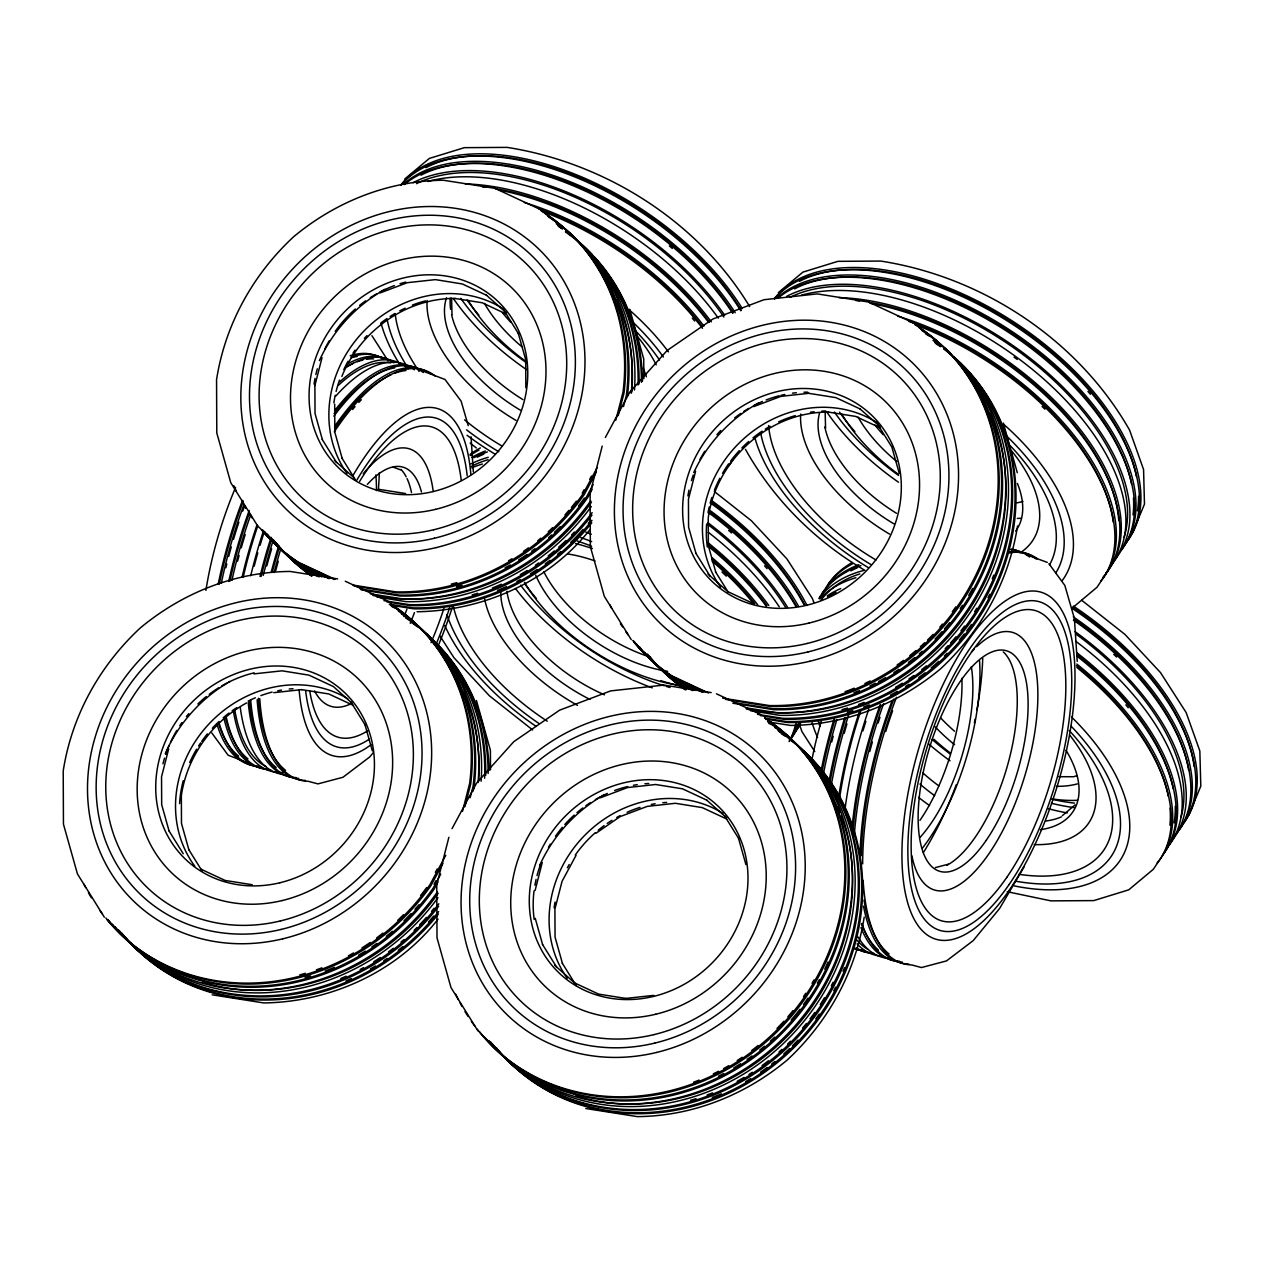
<?xml version="1.0" encoding="UTF-8"?>
<svg xmlns="http://www.w3.org/2000/svg" width="1264" height="1264" viewBox="0 0 1264 1264"><rect width="100%" height="100%" fill="white"/><g stroke="black" fill="none" stroke-linecap="round" stroke-linejoin="round"><path stroke-width="1.5" d="M168.697 748.825L161.539 776.807L161.681 804.647L169.076 830.969M181.337 795.593C187.119 756.457 212.02 721.918 246.575 702.926M314.878 385.599L322.036 357.633M436.775 884.595L448.878 837.305M462.482 811.393L469.687 783.269A214.169 192.95 -46.5 0 0 391.003 604.034M464.915 806.701L470.666 784.201A214.169 192.95 -46.5 0 0 391.998 604.982M470.176 797.71L473.052 786.461A214.169 192.95 -46.5 0 0 394.368 607.226L390.876 605.598M473.084 791.153L474.047 787.393A214.169 192.95 -46.5 0 0 396.959 609.232M590.114 493.402L602.217 446.097M615.821 420.185L623.026 392.061A214.169 192.95 -46.5 0 0 541.087 210.756M618.254 415.508L624.005 393.009A214.169 192.95 -46.5 0 0 545.337 213.774M623.515 406.518L626.391 395.269A214.169 192.95 -46.5 0 0 547.707 216.033M535.099 890.472L542.256 862.506M695.595 471.314L688.438 499.28L688.58 527.135L695.974 553.442M864.197 917.143C855.633 972.237 827.904 1022.213 787.172 1060.069C744.97 1095.177 692.451 1116.159 637.325 1116.618L585.753 1108.512M1017.536 525.95C1008.972 581.045 981.243 631.02 940.511 668.877C898.309 703.985 845.79 724.967 790.664 725.425L767.69 721.855M1132.37 533.171L1144.473 504.146L1143.572 469.544L1129.605 430.155C1078.303 339.937 982.871 276.927 880.708 261.063L837.874 261.348L802.924 272.108L778.34 292.648M1188.713 815.169L1200.8 786.145L1199.836 750.974L1186.153 712.564L1160.478 672.574L1124.944 634.417L1081.747 600.305M341.833 376.435C360.272 331.089 405.791 298.178 455.214 298.415M605.361 437.455L629.851 392.014L667.139 350.476L712.896 318.986L764.009 299.71L817.255 293.896L868.558 302.033L914.63 323.521M582.198 493.26L584.047 489.816M589.624 479.483L591.473 476.038M597.24 467.585L583.21 493.624A214.169 192.95 -46.5 0 1 395.774 591.884L352.988 585.09M596.371 471.993L584.205 494.572A214.169 192.95 -46.5 0 1 396.754 592.816L353.983 586.038M593.132 484.665L586.575 496.831A214.169 192.95 -46.5 0 1 399.14 595.075L360.24 588.913M592.247 489.089L587.57 497.763A214.169 192.95 -46.5 0 1 400.119 596.008L361.235 589.846M452.022 828.647L476.512 783.206L513.8 741.668L559.557 710.194L610.67 690.902L663.647 685.12M435.353 872.397L437.202 868.968M445.781 855.317L429.871 884.832A214.169 192.95 -46.5 0 1 107.314 920.018M443.032 863.201L430.866 885.764A214.169 192.95 -46.5 0 1 105.86 917.98M434.073 884.2L435.938 880.771M440.725 874.135L433.236 888.023A214.169 192.95 -46.5 0 1 108.23 920.239M437.976 882.019L434.231 888.971A214.169 192.95 -46.5 0 1 108.025 919.671M576.021 855.412L562.053 881.308L554.912 909.053L555.054 937.13L562.448 963.437M1024.33 866.425L999.587 908.516L973.201 940.621L946.467 960.924L921.472 967.545L911.707 964.938A214.169 84.735 -73.1 0 1 863.122 880.329M373.307 752.586L369.704 756.962L342.971 777.265L317.975 783.885L308.211 781.294A214.169 84.735 -73.1 0 1 259.752 698.66M590.083 529.411C548.955 581.677 483.069 610.781 417.104 611.744M438.039 919.181C396.754 972.158 330.441 1002.052 263.765 1002.937L212.194 994.831M404.78 178.967L429.365 158.427L464.315 147.667L507.148 147.382C605.187 162.787 698.012 221.263 749.678 306.583M1072.931 607.478L1096.978 587.286L1101.766 580.144A214.169 116.715 33.2 0 0 915.863 325.022M1062.36 815.612L1075.079 804.931M595.834 833.339L620.134 816.607L647.294 806.369L675.45 803.288L702.326 807.633L726.721 819.009M380.116 292.932L407.261 282.694L435.416 279.613L462.308 283.958L486.687 295.334M753.676 406.613L780.836 396.375L808.976 393.294M600.337 797.821L627.497 787.567L655.637 784.502L682.528 788.831L706.908 800.207M1077.133 775.622L1073.484 776.744L1058.9 776.696M935.328 867.61L948.269 864.213M828.789 412.096C769.397 411.511 716.088 459.622 708.235 518.082L708.393 545.922L715.787 572.244M253.922 673.886L282.077 670.821L308.969 675.15L333.348 686.526L351.55 702.768M273.735 692.688L301.875 689.607M625.538 998.449L653.678 995.384M454.945 298.446L482.105 302.744L506.501 314.136M808.707 393.325L835.867 397.623L860.247 409.015M828.505 412.127L855.665 416.425L880.06 427.801M378.41 489.247L405.57 493.545M337.646 578.912L290.088 571.439C234.946 571.897 182.443 592.879 140.241 627.987C99.508 665.844 71.779 715.819 63.216 770.914L63.453 824.16L77.42 873.882L104.343 917.206M370.241 593.78L403.295 599.025A214.169 192.95 -46.5 0 0 590.73 500.781M376.893 597.019L406.06 601.648A214.169 192.95 -46.5 0 0 591.283 506.516M383.956 600.653L409.236 604.65A214.169 192.95 -46.5 0 0 592.168 512.599M386.895 601.901L410.231 605.598A214.169 192.95 -46.5 0 0 591.994 515.08M389.265 604.16L412.601 607.858A214.169 192.95 -46.5 0 0 591.994 520.373M390.26 605.093L413.597 608.79A214.169 192.95 -46.5 0 0 591.773 522.838M663.916 685.104L711.205 692.593M722.66 698.155L769.334 705.549A214.169 192.95 -46.5 0 0 983.85 556.523A214.169 192.95 -46.5 0 0 914.646 324.437M725.599 699.403L770.329 706.497A214.169 192.95 -46.5 0 0 984.087 559.415A214.169 192.95 -46.5 0 0 918.896 327.455M733.799 702.594L772.699 708.756A214.169 192.95 -46.5 0 0 980.121 576.321A214.169 192.95 -46.5 0 0 944.24 347.679M732.851 703.211L773.694 709.689A214.169 192.95 -46.5 0 0 987.453 562.622A214.169 192.95 -46.5 0 0 922.262 330.647M745.744 707.761L776.854 712.706A214.169 192.95 -46.5 0 0 982.397 584.126A214.169 192.95 -46.5 0 0 954.004 357.064M750.453 710.7L779.635 715.329A214.169 192.95 -46.5 0 0 985.651 585.801A214.169 192.95 -46.5 0 0 955.394 358.312M757.515 714.334L782.795 718.331A214.169 192.95 -46.5 0 0 990.218 585.911A214.169 192.95 -46.5 0 0 954.336 357.27M760.454 715.582L783.791 719.279A214.169 192.95 -46.5 0 0 990.739 587.823A214.169 192.95 -46.5 0 0 956.753 359.545M764.767 718.142L786.161 721.539A214.169 192.95 -46.5 0 0 992.651 591.046A214.169 192.95 -46.5 0 0 960.545 363.147M765.763 719.09L787.156 722.471A214.169 192.95 -46.5 0 0 995.937 587.128A214.169 192.95 -46.5 0 0 954.336 357.491M301.606 689.638L328.766 693.952L353.162 705.328M252.231 884.737L225.071 880.439L200.692 869.063M625.806 998.418L598.646 994.12L574.251 982.744M1007.282 891.72L1050.937 900.869L1093.771 900.6L1128.736 889.84L1153.305 869.3L1158.093 862.143A214.169 116.715 33.2 0 0 1076.896 667.487M1026.463 554.738L1047.24 562.385M422.95 371.095L445.007 379.484L461.123 401.162L468.233 425.652M393.246 467.159L400.577 469.86M250.161 763.63L228.12 755.224L211.799 732.962M541.071 209.84L494.998 188.352L443.427 180.246C388.285 180.705 335.782 201.687 293.58 236.795C252.847 274.651 225.118 324.627 216.555 379.721L216.792 432.967L230.759 482.674L257.682 525.998L260.653 528.826A214.169 192.95 -46.5 0 0 298.367 562.227L335.023 579.339M727.59 591.536L751.985 602.912M716.419 693.794L761.291 714.729M708.598 693.02L671.927 675.908A214.169 192.95 -46.5 0 1 634.228 642.507M706.086 692.34L672.906 676.856A214.169 192.95 -46.5 0 1 632.758 640.469M703.226 692.151L675.292 679.116A214.169 192.95 -46.5 0 1 633.928 641.211M702.468 692.277L676.287 680.048A214.169 192.95 -46.5 0 1 636.124 643.66M768.591 723.229L772.099 724.857A214.169 192.95 -46.5 0 1 793.523 1027.553A214.169 192.95 -46.5 0 1 488.41 1040.841M695.168 690.397L679.447 683.05A214.169 192.95 -46.5 0 1 639.3 646.662M692.704 690.571L682.228 685.688A214.169 192.95 -46.5 0 1 644.514 652.271M345.262 581.235L387.732 601.048M334.265 579.465L299.347 563.175A214.169 192.95 -46.5 0 1 261.648 529.758M391.872 606.546L395.363 608.174M329.667 578.47L301.733 565.435A214.169 192.95 -46.5 0 1 264.018 532.018M328.909 578.596L302.712 566.367A214.169 192.95 -46.5 0 1 262.564 529.979M321.593 576.716L305.888 569.369A214.169 192.95 -46.5 0 1 264.524 531.48M319.128 576.89L308.653 572.007A214.169 192.95 -46.5 0 1 267.304 534.103M864.766 570.269C815.628 541.276 773.631 499.691 745.713 449.779L745.491 449.384M714.365 491.491L751.385 520.736L786.919 558.893L812.373 598.488L813.874 602.47M470.161 443.095L476.338 447.962M532.665 729.96L489.468 695.848L453.934 657.691L440.141 636.25M859.947 408.841L879.886 426.505M486.387 295.16L506.311 312.824M707.966 574.046L727.906 591.71L715.598 571.96M334.407 460.365L354.347 478.029M706.608 800.033L726.547 817.713M554.627 965.238L574.567 982.902M1048.93 563.712L1064.825 585.406L1074.4 618.491L1077.228 661.341M814.774 751.574L802.04 731.777L799.275 724.193M388.064 360.84L371.932 335.703M877.706 424.325L891.863 447.108L899.273 473.415M695.8 553.158L710.131 576.226M504.146 310.644L518.477 333.712M631.257 639.679L604.318 596.355L590.351 546.648L590.098 493.624M724.556 815.833L738.713 838.585M342.038 458.279L355.358 479.72M322.241 439.477L336.572 462.545M562.259 963.152L576.416 985.92M542.461 944.366L556.792 967.418M350.807 701.852L365.138 724.904M477.918 1030.887L450.979 987.547L437.012 937.841L436.759 884.816M188.699 849.471L202.019 870.912M168.902 830.685L183.233 853.737M1003.332 422.998L1017.299 472.704M629.772 309.317L643.739 359.023L643.834 378.663M738.524 838.301L745.934 864.623M518.303 333.427L525.698 359.734L525.84 387.811M476.433 700.509L490.4 750.231L490.495 769.855M535.241 918.328L542.635 944.65M342.212 458.563L334.818 432.241L334.691 404.18M322.415 439.761L315.02 413.454L314.894 385.378M364.964 724.62L372.359 750.942M188.873 849.756L181.479 823.449L181.352 795.372M471.03 436.791L473.336 471.851M825.139 411.811L825.582 428.354M451.58 298.13L452.006 314.673M862.664 863.912A214.169 84.735 -73.1 0 1 896.445 697.349M1009.13 553.016A214.169 84.735 -73.1 0 1 1037.412 558.704M976.645 646.694A134.584 53.246 -73.1 0 1 1037.744 688.201A134.584 53.246 -73.1 0 1 984.593 859.773A134.584 53.246 -73.1 0 1 911.865 855.791M971.542 651.876A134.584 53.246 -73.1 0 1 973.944 649.364M889.082 953.988A211.515 83.677 -73.1 0 1 864.023 900.189M861.226 855.823A211.515 83.677 -73.1 0 1 893.838 699.087M874.119 953.498A214.169 84.735 -73.1 0 1 856.455 948.079M830.985 787.014A214.169 84.735 -73.1 0 1 848.602 715.061M844.178 733.42A211.515 83.677 -73.1 0 1 846.943 723.909M885.701 731.54A211.515 83.677 -73.1 0 1 892.574 710.874M908.942 964.1A214.169 84.735 -73.1 0 1 863.517 906.162M859.994 855.238A214.169 84.735 -73.1 0 1 891.594 702.026M1010.062 551.61A214.169 84.735 -73.1 0 1 1036.196 559.02M902.306 962.078A214.169 84.735 -73.1 0 1 861.858 923.415M854.195 836.341A214.169 84.735 -73.1 0 1 883.647 703.574M1010.647 549.461A214.169 84.735 -73.1 0 1 1029.56 557.013M869.79 751.48A211.515 83.677 -73.1 0 1 872.365 742M878.101 722.992A211.515 83.677 -73.1 0 1 879.965 717.336M878.401 950.07A211.515 83.677 -73.1 0 1 861.479 923.889M852.979 830.685A211.515 83.677 -73.1 0 1 881.071 705.328M899.541 961.24A214.169 84.735 -73.1 0 1 860.974 927.665M851.889 829.705A214.169 84.735 -73.1 0 1 880.234 704.522M1011.579 549.113A214.169 84.735 -73.1 0 1 1022.039 552.953M890.709 958.554A214.169 84.735 -73.1 0 1 858.066 937.051M844.984 809.26A214.169 84.735 -73.1 0 1 868.842 709.072M862.964 730.845A211.515 83.677 -73.1 0 1 865.887 721.349M867.783 949.248A211.515 83.677 -73.1 0 1 856.913 940.1M839.549 798.469A211.515 83.677 -73.1 0 1 860.61 711.442M882.967 956.2A214.169 84.735 -73.1 0 1 857.118 943.845M838.617 797.221A214.169 84.735 -73.1 0 1 859.251 712.217M829.737 783.806A211.515 83.677 -73.1 0 1 845.932 717.367M871.354 952.661A214.169 84.735 -73.1 0 1 855.317 948.221M828.868 782.369A214.169 84.735 -73.1 0 1 844.668 717.92M864.718 950.639A214.169 84.735 -73.1 0 1 855.538 949.153M823.291 774.611A214.169 84.735 -73.1 0 1 836.879 719.627M831.712 741.921A211.515 83.677 -73.1 0 1 833.197 736.248M822.074 771.498A211.515 83.677 -73.1 0 1 834.793 720.196M861.953 949.801A214.169 84.735 -73.1 0 1 854.575 948.806M821.268 769.934A214.169 84.735 -73.1 0 1 834.114 718.774M979.521 660.472A140.715 55.663 -73.1 0 1 922.467 848.081M811.709 760.865A181.305 71.732 -73.1 0 1 821.347 720.97M961.888 678.341A115.214 45.583 -73.1 0 1 919.955 820.352M982.728 658.354A179.93 71.179 -73.1 0 1 976.993 709.72M975.16 719.137A179.93 71.179 -73.1 0 1 974.354 722.929M956.263 784.707A179.93 71.179 -73.1 0 1 923.384 852.536M1003.3 651.892A115.214 45.583 -73.1 0 1 1008.767 760.849A115.214 45.583 -73.1 0 1 946.768 865.334M971.321 666.665A115.214 45.583 -73.1 0 1 920.129 837.289M413.075 182.695A214.169 116.715 33.2 0 1 724.699 315.289M404.243 184.607A214.169 116.715 33.2 0 1 732.693 313.251M669.367 245.927A211.515 115.277 33.2 0 1 672.337 248.439M421.038 175.175A211.515 115.277 33.2 0 1 733.199 312.729M404.196 183.691A214.169 116.715 33.2 0 1 567.173 180.562A214.169 116.715 33.2 0 1 735.221 312.714M400.909 185.334A214.169 116.715 33.2 0 1 564.929 173.105A214.169 116.715 33.2 0 1 740.799 310.754M401.146 184.607A214.169 116.715 33.2 0 1 564.834 170.324A214.169 116.715 33.2 0 1 742.252 308.558M542.288 211.341A214.169 116.715 33.2 0 1 702.468 328.308M731.382 461.755A214.169 116.715 33.2 0 1 728.19 466.463M524.291 202.509A214.169 116.715 33.2 0 1 703.922 326.096M732.82 459.543A214.169 116.715 33.2 0 1 729.644 464.267M526.298 361.741A140.715 76.677 33.2 0 1 468.186 300.358M526.614 362.894A171.683 93.552 33.2 0 1 460.823 298.383M526.519 369.625A179.93 98.055 33.2 0 1 453.381 298.525M478.866 315.115A163.435 89.065 33.2 0 1 467.095 300.058M521.779 346.62A115.214 62.789 33.2 0 1 484.475 303.407M465.263 183.912A214.169 116.715 33.2 0 1 711.3 321.893M427.88 181.495A214.169 116.715 33.2 0 1 718.315 318.149M502.393 446.287A162.061 88.306 33.2 0 1 464.599 419.885M419.174 371.49A162.061 88.306 33.2 0 1 395.221 313.788M635.444 330.726A162.061 88.306 33.2 0 1 659.524 360.05M498.774 451.722A171.683 93.552 33.2 0 1 466.558 429.823M408.462 368.614A171.683 93.552 33.2 0 1 387.274 320.124M633.043 322.336A171.683 93.552 33.2 0 1 663.363 357.017M520.499 410.247A115.214 62.789 33.2 0 1 446.492 297.751M643.139 368.045A115.214 62.789 33.2 0 1 646.346 376.783M516.028 420.438A134.584 73.344 33.2 0 1 427.137 300.421M636.598 335.466A134.584 73.344 33.2 0 1 656.206 364.838M510.956 322.446A115.214 62.789 33.2 0 1 502.424 312.65M494.809 453.997A181.305 98.797 33.2 0 1 467.048 435.274M400.261 365.201A181.305 98.797 33.2 0 1 381.159 323.505M628.824 309.475A181.305 98.797 33.2 0 1 668.435 351.85M425.952 167.67A211.515 115.277 33.2 0 1 741.21 310.17M416.52 183.643A211.515 115.277 33.2 0 1 723.861 317.043M498.648 189.995A214.169 116.715 33.2 0 1 708.63 322.446M482.406 186.882A211.515 115.277 33.2 0 1 485.992 187.293M495.172 188.636A211.515 115.277 33.2 0 1 709.388 322.067M692.293 318.133A211.515 115.277 33.2 0 1 694.663 320.993M522.933 399.614A115.214 62.789 33.2 0 1 451.627 314.878M450.616 309.301A115.214 62.789 33.2 0 1 450.316 298.051M539.08 209.05A211.515 115.277 33.2 0 1 702.041 326.317M711.822 502.503A211.515 115.277 33.2 0 1 804.884 605.282M708.188 542.888A214.169 116.715 33.2 0 1 768.844 605.551M799.18 723.672A214.169 116.715 33.2 0 1 790.885 738.761M471.314 466.448A211.515 115.277 33.2 0 1 488.078 459.685M707.208 523.975A211.515 115.277 33.2 0 1 785.56 607.305M707.856 544.515A211.515 115.277 33.2 0 1 766.916 605.709M728.664 530.438A211.515 115.277 33.2 0 1 731.603 532.981M764.578 565.814A211.515 115.277 33.2 0 1 767.043 568.674M477.365 457.173A211.515 115.277 33.2 0 1 483.717 454.155M708.519 511.177A211.515 115.277 33.2 0 1 796.478 606.262M471.883 457.442A214.169 116.715 33.2 0 1 485.297 451.011M710.684 510.972A214.169 116.715 33.2 0 1 798.595 606.404M470.24 455.451A214.169 116.715 33.2 0 1 478.945 450.126M711.032 503.388A214.169 116.715 33.2 0 1 803.872 604.413M470.05 454.424A214.169 116.715 33.2 0 1 480.383 447.914M712.485 501.192A214.169 116.715 33.2 0 1 807.048 605.503M474.032 457.631A214.169 116.715 33.2 0 1 487.383 451.943M709.246 513.168A214.169 116.715 33.2 0 1 796.209 606.941M712.122 557.724A214.169 116.715 33.2 0 1 757.721 604.824M796.683 723.703A214.169 116.715 33.2 0 1 789.163 741.541M709.72 547.517A214.169 116.715 33.2 0 1 766.189 606.104M798.421 724.051A214.169 116.715 33.2 0 1 789.431 740.973M712.106 561.153A214.169 116.715 33.2 0 1 753.976 604.129M795.72 723.988A214.169 116.715 33.2 0 1 789.605 740.42M800.586 723.64A214.169 116.715 33.2 0 1 793.144 734.684M471.788 467.822A214.169 116.715 33.2 0 1 482.358 464.03M708.267 532.255A214.169 116.715 33.2 0 1 779.256 606.815M799.543 725.52A214.169 116.715 33.2 0 1 795.941 729.944M470.966 463.904A214.169 116.715 33.2 0 1 488.252 457.315M707.714 522.553A214.169 116.715 33.2 0 1 787.598 607.336M721.997 572.055A211.515 115.277 33.2 0 1 726.263 576.131M711.948 559.525A211.515 115.277 33.2 0 1 754.75 603.655M536.189 726.421A181.305 98.797 33.2 0 1 444.802 625.601M585.769 532.128A181.305 98.797 33.2 0 1 591.283 534.23M538.638 723.261A171.683 93.552 33.2 0 1 446.903 614.573M580.761 537.563A171.683 93.552 33.2 0 1 591.678 541.608M547.233 721.175A162.061 88.306 33.2 0 1 453.507 607.147M577.285 541.055A162.061 88.306 33.2 0 1 591.615 546.174M670.078 687.505A171.683 93.552 33.2 0 1 666.175 686.352M664.39 685.799A171.683 93.552 33.2 0 1 520.61 585.169M682.086 686.384A163.435 89.065 33.2 0 1 660.93 680.696M536.41 598.536A163.435 89.065 33.2 0 1 524.576 583.652M589.988 699.419A115.214 62.789 33.2 0 1 500.797 592.374M567.568 553.932A115.214 62.789 33.2 0 1 595.028 560.947M577.458 705.359A134.584 73.344 33.2 0 1 484.649 599.089M575.578 543.567A134.584 73.344 33.2 0 1 592.437 548.576M649.38 656.853A115.214 62.789 33.2 0 1 543.852 571.818M682.844 685.799A140.715 76.677 33.2 0 1 524.513 582.356M652.224 687.837A179.93 98.055 33.2 0 1 515.475 588.487M667.613 671.342A115.214 62.789 33.2 0 1 535.715 575.215M604.397 694.821A115.214 62.789 33.2 0 1 506.943 591.299M786.65 296.376A214.169 116.715 33.2 0 1 1035.864 362.768A214.169 116.715 33.2 0 1 1113.173 561.627M790.079 297.324A211.515 115.277 33.2 0 1 1016.683 349.954A211.515 115.277 33.2 0 1 1124.075 537.153M1021.012 518.287A140.715 76.677 33.2 0 1 1017.315 518.414M898.309 474.284A140.715 76.677 33.2 0 1 841.745 414.039M1022.939 501.35A115.214 62.789 33.2 0 1 1017.125 502.835M896.776 461.502A115.214 62.789 33.2 0 1 858.035 417.088M898.593 475.454A171.683 93.552 33.2 0 1 834.382 412.064M898.483 482.2A179.93 98.055 33.2 0 1 826.94 412.206M854.891 431.64A163.435 89.065 33.2 0 1 839.533 412.127M883.236 434.737A115.214 62.789 33.2 0 1 874.862 424.925M868.384 567.678A181.305 98.797 33.2 0 1 754.719 437.186M1003.837 424.435A181.305 98.797 33.2 0 1 1062.281 580.492M870.659 564.392A171.683 93.552 33.2 0 1 760.833 433.805M1006.618 436.017A171.683 93.552 33.2 0 1 1055.74 573.05M838.822 297.593A214.169 116.715 33.2 0 1 1058.774 404.875A214.169 116.715 33.2 0 1 1105.763 573.414M801.439 295.176A214.169 116.715 33.2 0 1 1042.705 378.141A214.169 116.715 33.2 0 1 1110.377 566.351M1011.358 450.584A134.584 73.344 33.2 0 1 1019.874 552.984M889.587 534.119A134.584 73.344 33.2 0 1 800.697 414.102M894.059 523.928A115.214 62.789 33.2 0 1 819.514 413.233M1017.425 483.496A115.214 62.789 33.2 0 1 1015.656 531.101M875.952 559.968A162.061 88.306 33.2 0 1 768.607 425.541M1010.347 445.797A162.061 88.306 33.2 0 1 1049.499 564.866M897.867 316.19A214.169 116.715 33.2 0 1 1076.865 438.956A214.169 116.715 33.2 0 1 1100.849 580.919M870.296 303.313A214.169 116.715 33.2 0 1 1071.114 422.255A214.169 116.715 33.2 0 1 1103.061 577.079M777.818 298.288A214.169 116.715 33.2 0 1 1025.357 344.029A214.169 116.715 33.2 0 1 1121.389 550.124M909.006 321.451A211.515 115.277 33.2 0 1 1113.252 522.174M799.512 281.351A211.515 115.277 33.2 0 1 996 312.698A211.515 115.277 33.2 0 1 1136.494 476.654M1138.58 496.31A211.515 115.277 33.2 0 1 1137.395 510.877M1014.044 357.143A211.515 115.277 33.2 0 1 1017.236 359.482M774.706 298.288A214.169 116.715 33.2 0 1 1021.707 327.234A214.169 116.715 33.2 0 1 1127.741 540.423M794.598 288.856A211.515 115.277 33.2 0 1 991.087 320.203A211.515 115.277 33.2 0 1 1131.596 484.159M1133.46 498.048A211.515 115.277 33.2 0 1 1133.018 514.875M777.755 297.372A214.169 116.715 33.2 0 1 1028.185 342.844A214.169 116.715 33.2 0 1 1120.489 550.899M774.469 299.015A214.169 116.715 33.2 0 1 1021.691 330.425A214.169 116.715 33.2 0 1 1126.303 542.619M855.965 300.563A211.515 115.277 33.2 0 1 859.567 300.974M868.747 302.317A211.515 115.277 33.2 0 1 1118.735 520.563M896.492 513.295A115.214 62.789 33.2 0 1 824.839 426.9M1042.089 406.439A211.515 115.277 33.2 0 1 1044.901 409.188M1087.956 391.413A211.515 115.277 33.2 0 1 1090.39 394.289M1077.339 800.302A140.715 76.677 33.2 0 1 1052.849 799.006M949.991 752.791A140.715 76.677 33.2 0 1 933.954 739.282M1077.37 783.901A115.214 62.789 33.2 0 1 1056.435 786.319M954.557 744.67A115.214 62.789 33.2 0 1 935.186 726.816M1074.353 807.617A171.683 93.552 33.2 0 1 1051.458 803.272M950.196 753.992A171.683 93.552 33.2 0 1 932.089 739.408M1067.353 812.926A179.93 98.055 33.2 0 1 1048.046 808.612M950.022 760.802A179.93 98.055 33.2 0 1 928.613 743.88M1074.479 803.114A163.435 89.065 33.2 0 1 1051.759 799.18M819.783 598.899A214.169 116.715 33.2 0 1 855.918 577.711M1075.696 641.243A214.169 116.715 33.2 0 1 1169.058 845.379M827.272 595.802A214.169 116.715 33.2 0 1 840.734 588.566M1077.212 652.998A214.169 116.715 33.2 0 1 1164.444 852.442M1071.983 608.316A214.169 116.715 33.2 0 1 1180.276 827.604M828.441 584A214.169 116.715 33.2 0 1 852.505 563.807M1071.224 726.294A171.683 93.552 33.2 0 1 1015.893 881.213M819.894 726.437A171.683 93.552 33.2 0 1 818.361 721.049M1065.979 750.216A115.214 62.789 33.2 0 1 1040.493 829.674M934.665 795.656A115.214 62.789 33.2 0 1 919.971 784.059M1071.603 717.083A181.305 98.797 33.2 0 1 1126.461 847.48A181.305 98.797 33.2 0 1 1014.17 885.89M817.539 737.418A181.305 98.797 33.2 0 1 812.073 722.771M1070.008 735.49A134.584 73.344 33.2 0 1 1034.236 844.605M929.53 805.531A134.584 73.344 33.2 0 1 918.565 797.363M1069.281 730.576A162.061 88.306 33.2 0 1 1018.879 874.293M850.941 570.854A211.515 115.277 33.2 0 1 857.276 567.836M1074.068 619.139A211.515 115.277 33.2 0 1 1188.65 770.171M1075.064 631.637A214.169 116.715 33.2 0 1 1170.748 842.172M818.914 598.567A214.169 116.715 33.2 0 1 863.691 570.491M1073.405 620.134A214.169 116.715 33.2 0 1 1175.362 835.109M819.388 597.872A214.169 116.715 33.2 0 1 860.942 565.624M821.11 600.068A211.515 115.277 33.2 0 1 859.836 573.919M1076.012 634.117A211.515 115.277 33.2 0 1 1180.971 817.302M821.79 594.017A214.169 116.715 33.2 0 1 858.872 564.676M1073.278 616.832A214.169 116.715 33.2 0 1 1179.17 829.927M1072.488 607.226A211.515 115.277 33.2 0 1 1194.132 766.648M825.74 588.155A214.169 116.715 33.2 0 1 852.126 562.591M1073.42 606.12A214.169 116.715 33.2 0 1 1184.084 822.422M1076.849 664.074A214.169 116.715 33.2 0 1 1157.176 862.933M827.525 596.892A214.169 116.715 33.2 0 1 836.01 592.247M1077.291 656.395A214.169 116.715 33.2 0 1 1163.006 854.638M1061.444 816.86A115.214 62.789 33.2 0 1 1046.165 821M938.82 785.876A115.214 62.789 33.2 0 1 922.894 772.952M1113.758 654.373A211.515 115.277 33.2 0 1 1116.633 657.059M1076.517 665.701A211.515 115.277 33.2 0 1 1168.284 796.194M1170.006 808.123A211.515 115.277 33.2 0 1 1169.911 825.108M1125.876 704.87A211.515 115.277 33.2 0 1 1128.278 707.745M1076.802 654.515A211.515 115.277 33.2 0 1 1173.197 788.673M1175.251 806.432A211.515 115.277 33.2 0 1 1174.082 822.911M954.525 731.224A115.214 62.789 33.2 0 1 940.858 718.126M274.114 572.545A214.169 84.735 -73.1 0 1 280.94 548.402M334.233 431.893A214.169 84.735 -73.1 0 1 435.448 376.214M287.197 774.895A214.169 84.735 -73.1 0 1 240.255 707.445M250.73 575.736A214.169 84.735 -73.1 0 1 263.481 530.912M335.592 396.264A214.169 84.735 -73.1 0 1 414.45 369.815M296.045 777.581A214.169 84.735 -73.1 0 1 248.234 702.721M260.036 576.51A214.169 84.735 -73.1 0 1 271.128 537.295M334.707 410.595A214.169 84.735 -73.1 0 1 423.298 372.517M305.446 780.441A214.169 84.735 -73.1 0 1 257.129 699.782M271.349 571.691A214.169 84.735 -73.1 0 1 278.744 545.716M334.565 426.474A214.169 84.735 -73.1 0 1 431.15 374.207M298.81 778.434A214.169 84.735 -73.1 0 1 250.651 699.719M263.26 575.42A214.169 84.735 -73.1 0 1 273.293 539.981M333.854 416.188A214.169 84.735 -73.1 0 1 422.934 371.126M276.184 767.469A211.515 83.677 -73.1 0 1 249.482 701.078M261.142 576.431A211.515 83.677 -73.1 0 1 271.839 538.496A214.169 192.95 -46.5 0 0 311.829 575.009M334.091 413.612A211.515 83.677 -73.1 0 1 394.763 367.887M275.678 570.68A211.515 83.677 -73.1 0 1 278.254 561.2M352.53 409.536A211.515 83.677 -73.1 0 1 355.058 406.597M358.834 402.41A211.515 83.677 -73.1 0 1 361.346 399.772M352.814 475.801A181.305 71.732 -73.1 0 1 470.856 474.474M452.401 606.894A181.305 71.732 -73.1 0 1 437.565 647.263M370.905 744.828A181.305 71.732 -73.1 0 1 299.126 689.717M356.748 480.273A171.683 67.924 -73.1 0 1 467.174 475.754M449.842 606.925A171.683 67.924 -73.1 0 1 436.222 643.913M369.135 739.282A171.683 67.924 -73.1 0 1 305.667 691.076M359.608 481.41A162.061 64.116 -73.1 0 1 461.17 480.004M444.075 607.952A162.061 64.116 -73.1 0 1 431.024 642.618M367.698 730.782A162.061 64.116 -73.1 0 1 309.791 691.234M363.242 473.763A134.584 53.246 -73.1 0 1 433.078 490.432M414.45 612.582A134.584 53.246 -73.1 0 1 410.247 623.294M351.992 703.211A134.584 53.246 -73.1 0 1 314.61 690.981M367.366 484.381A115.214 45.583 -73.1 0 1 421.449 491.965M406.913 609.232A115.214 45.583 -73.1 0 1 403.99 616.579M285.569 770.329A211.515 83.677 -73.1 0 1 258.393 698.234M272.424 571.723A211.515 83.677 -73.1 0 1 279.439 547.043M334.865 428.306A211.515 83.677 -73.1 0 1 390.987 374.76M394.81 373.196A211.515 83.677 -73.1 0 1 405.965 370.51M270.622 769.855A214.169 84.735 -73.1 0 1 226.461 718.031M231.944 580.334A214.169 84.735 -73.1 0 1 250.667 514.938M345.056 368.045A214.169 84.735 -73.1 0 1 394.731 362.547M237.6 561.137A211.515 83.677 -73.1 0 1 239.101 555.465M241.219 547.865A211.515 83.677 -73.1 0 1 245.2 534.546M266.783 565.94A211.515 83.677 -73.1 0 1 271.634 548.829M254.19 566.177A211.515 83.677 -73.1 0 1 257.793 552.905M260.036 545.29A211.515 83.677 -73.1 0 1 264.223 532.033M265.93 766.474A211.515 83.677 -73.1 0 1 234.899 710.7M243.209 577.095A211.515 83.677 -73.1 0 1 257.745 525.919M338.183 385.536A211.515 83.677 -73.1 0 1 390.766 362.958M282.994 772.478A214.169 84.735 -73.1 0 1 233.303 710.415M242.088 577.237A214.169 84.735 -73.1 0 1 256.987 524.892M339.811 381.823A214.169 84.735 -73.1 0 1 406.708 367.461M247.981 758.89A211.515 83.677 -73.1 0 1 225.371 717.225M229.906 581.187A211.515 83.677 -73.1 0 1 249.371 513.105M345.056 367.698A211.515 83.677 -73.1 0 1 353.399 363.321M357.222 361.773A211.515 83.677 -73.1 0 1 362.879 360.05M366.56 359.308A211.515 83.677 -73.1 0 1 373.654 358.85M267.857 769.002A214.169 84.735 -73.1 0 1 224.17 719.169M228.768 581.424A214.169 84.735 -73.1 0 1 249.198 510.498M346.889 364.348A214.169 84.735 -73.1 0 1 393.562 362.768M261.221 766.995A214.169 84.735 -73.1 0 1 219.067 722.897M221.311 583.273A214.169 84.735 -73.1 0 1 243.873 504.905M351.044 357.222A214.169 84.735 -73.1 0 1 382.06 357.823M225.861 567.741A211.515 83.677 -73.1 0 1 226.777 563.949M228.705 556.381A211.515 83.677 -73.1 0 1 231.28 546.901M233.477 539.286A211.515 83.677 -73.1 0 1 238.864 522.253M242.751 511.083A211.515 83.677 -73.1 0 1 244.758 505.6M238.596 756.03A211.515 83.677 -73.1 0 1 218.593 723.656M219.32 584.047A211.515 83.677 -73.1 0 1 243.352 501.129M351.613 357.68A211.515 83.677 -73.1 0 1 357.175 356.448M258.456 766.142A214.169 84.735 -73.1 0 1 217.424 725.71M218.166 584.363A214.169 84.735 -73.1 0 1 242.498 500.402M350.207 355.721A214.169 84.735 -73.1 0 1 382.581 358.85M205.906 590.367A181.305 71.732 -73.1 0 1 235.562 487.446M379.295 472.878A179.93 71.179 -73.1 0 1 378.363 489.753M375.866 474.932A140.715 55.663 -73.1 0 1 376.467 490.59M400.972 469.402A115.214 45.583 -73.1 0 1 406.171 476.828M407.055 478.614A115.214 45.583 -73.1 0 1 411.479 492.502M720.591 587.096A115.214 103.806 -46.5 0 1 737.007 445.228A115.214 103.806 -46.5 0 1 877.943 423.25M628.192 634.939A214.169 192.95 -46.5 0 1 625.885 631.795M622.536 626.96A214.169 192.95 -46.5 0 1 620.387 623.673M611.65 608.3A214.169 192.95 -46.5 0 1 609.912 604.792M921.266 329.714A214.169 192.95 -46.5 0 1 941.348 345.056M989.823 594.254A211.515 190.564 -46.5 0 1 988.006 597.761M971.463 624.511A211.515 190.564 -46.5 0 1 966.77 630.815M964.337 633.928A211.515 190.564 -46.5 0 1 959.297 640.042M947.178 653.204A211.515 190.564 -46.5 0 1 944.366 655.984M938.631 661.388A211.515 190.564 -46.5 0 1 931.236 667.819M925.106 672.78A211.515 190.564 -46.5 0 1 918.786 677.536M909.006 684.266A211.515 190.564 -46.5 0 1 905.688 686.384M897.266 691.408A211.515 190.564 -46.5 0 1 890.441 695.137M869.253 704.885A211.515 190.564 -46.5 0 1 863.786 706.971M852.773 710.684A211.515 190.564 -46.5 0 1 847.243 712.311M684.946 689.575A214.169 192.95 -46.5 0 1 649.585 656.443M935.723 343.429A214.169 192.95 -46.5 0 1 940.527 346.684M943.671 348.959A214.169 192.95 -46.5 0 1 951.35 354.963M685.546 689.733A214.169 192.95 -46.5 0 1 647.389 653.994M934.744 342.497A214.169 192.95 -46.5 0 1 937.935 344.645M707.319 547.012A115.214 103.806 -46.5 0 1 706.623 524.212M708.045 512.757A115.214 103.806 -46.5 0 1 709.215 507.022M710.163 503.198A115.214 103.806 -46.5 0 1 711.806 497.526M714.444 490.116A115.214 103.806 -46.5 0 1 719.832 478.266M722.55 473.321A115.214 103.806 -46.5 0 1 728.601 463.841M730.797 460.823A115.214 103.806 -46.5 0 1 739.266 450.663M741.873 447.93A115.214 103.806 -46.5 0 1 748.699 441.468M752.996 437.85A115.214 103.806 -46.5 0 1 762.113 431.166M765.273 429.128A115.214 103.806 -46.5 0 1 770.092 426.268M778.656 421.876A115.214 103.806 -46.5 0 1 795.261 415.619M810.366 412.238A115.214 103.806 -46.5 0 1 814.19 411.732M821.869 411.084A115.214 103.806 -46.5 0 1 825.676 410.974M972.664 588.439A211.515 190.564 -46.5 0 1 968.745 595.297M962.441 605.282A211.515 190.564 -46.5 0 1 960.245 608.521M949.643 622.694A211.515 190.564 -46.5 0 1 944.54 628.777M941.901 631.747A211.515 190.564 -46.5 0 1 935.107 638.999M922.246 651.213A211.515 190.564 -46.5 0 1 919.276 653.772M914.741 657.533A211.515 190.564 -46.5 0 1 908.5 662.399M898.846 669.288A211.515 190.564 -46.5 0 1 893.885 672.543M885.495 677.662A211.515 190.564 -46.5 0 1 878.685 681.454M875.257 683.255A211.515 190.564 -46.5 0 1 870.043 685.846M859.394 690.634A211.515 190.564 -46.5 0 1 853.974 692.814M955.758 606.941A211.515 190.564 -46.5 0 1 952.313 611.697M942.47 624.068A211.515 190.564 -46.5 0 1 939.863 627.07M933.132 634.386A211.515 190.564 -46.5 0 1 927.539 640.011M924.679 642.744A211.515 190.564 -46.5 0 1 920.334 646.726M915.91 650.581A211.515 190.564 -46.5 0 1 909.827 655.574M903.555 660.377A211.515 190.564 -46.5 0 1 897.108 664.99M870.169 680.933A211.515 190.564 -46.5 0 1 864.924 683.476M854.227 688.185A211.515 190.564 -46.5 0 1 845.126 691.661M990.328 413.96A211.515 190.564 -46.5 0 1 954.083 630.151A211.515 190.564 -46.5 0 1 746.345 709.072M686.384 689.638A214.169 192.95 -46.5 0 1 648.685 656.221M937.161 343.492A214.169 192.95 -46.5 0 1 940.305 345.767M946.467 350.523A214.169 192.95 -46.5 0 1 950.97 354.299M693.731 472.578A140.715 126.763 -46.5 0 1 758.558 403.011M936.15 341.817A214.169 192.95 -46.5 0 1 940.795 345.372M945.33 349.069A214.169 192.95 -46.5 0 1 951.176 354.252A214.169 192.95 -46.5 0 0 945.504 349.006M925.438 333.664A214.169 192.95 -46.5 0 1 928.629 335.813M934.933 340.348A214.169 192.95 -46.5 0 1 941.048 345.183M685.388 688.69A214.169 192.95 -46.5 0 1 647.689 655.289M932.974 340.364A214.169 192.95 -46.5 0 1 940.874 345.988M943.955 348.374A214.169 192.95 -46.5 0 1 951.444 354.647M687.916 495.883A115.214 103.806 -46.5 0 1 688.991 490.132M691.424 480.604A115.214 103.806 -46.5 0 1 693.272 474.995M700.035 459.464A115.214 103.806 -46.5 0 1 704.68 451.295M716.925 434.69A115.214 103.806 -46.5 0 1 720.749 430.487M734.668 417.894A115.214 103.806 -46.5 0 1 740.751 413.423M743.88 411.337A115.214 103.806 -46.5 0 1 748.683 408.398M753.549 405.712A115.214 103.806 -46.5 0 1 762.476 401.478M766.142 399.993A115.214 103.806 -46.5 0 1 779.209 395.774M781.089 395.316A115.214 103.806 -46.5 0 1 784.849 394.479M792.481 393.167A115.214 103.806 -46.5 0 1 796.32 392.725M803.967 392.219A115.214 103.806 -46.5 0 1 807.759 392.172M993.773 575.073A211.515 190.564 -46.5 0 1 992.272 578.643M976.788 608.253A211.515 190.564 -46.5 0 1 974.686 611.586M964.606 626.043A211.515 190.564 -46.5 0 1 960.972 630.736M955.932 636.851A211.515 190.564 -46.5 0 1 950.67 642.807M947.968 645.73A211.515 190.564 -46.5 0 1 945.203 648.59M926.37 665.875A211.515 190.564 -46.5 0 1 921.74 669.572M913.809 675.497A211.515 190.564 -46.5 0 1 908.942 678.879M902.322 683.192A211.515 190.564 -46.5 0 1 895.591 687.253M864.07 702.405A211.515 190.564 -46.5 0 1 858.604 704.443M847.575 708.045A211.515 190.564 -46.5 0 1 842.045 709.61M534.182 919.418A115.214 103.806 -46.5 0 1 534.04 890.883M534.909 885.163A115.214 103.806 -46.5 0 1 536.078 879.428M537.01 875.604A115.214 103.806 -46.5 0 1 540.597 864.339M548.465 847.354A115.214 103.806 -46.5 0 1 550.361 844.099M555.465 836.247A115.214 103.806 -46.5 0 1 562.354 827.32M564.834 824.476A115.214 103.806 -46.5 0 1 574.156 815.106M576.953 812.641A115.214 103.806 -46.5 0 1 582.815 807.933M585.864 805.705A115.214 103.806 -46.5 0 1 590.541 802.545M595.344 799.591A115.214 103.806 -46.5 0 1 600.21 796.905M601.948 796.004A115.214 103.806 -46.5 0 1 607.32 793.46M614.652 790.49A115.214 103.806 -46.5 0 1 627.75 786.508M633.406 785.292A115.214 103.806 -46.5 0 1 637.214 784.644M644.893 783.743A115.214 103.806 -46.5 0 1 648.716 783.49M803.841 751.148A214.169 192.95 -46.5 0 1 784.359 1048.551A214.169 192.95 -46.5 0 1 490.685 1041.994M778.039 730.497A214.169 192.95 -46.5 0 1 785.971 736.027M765.557 718.647A214.169 192.95 -46.5 0 1 785.56 1022.924A214.169 192.95 -46.5 0 1 479.419 1031.661M814.032 979.9A211.515 190.564 -46.5 0 1 812.041 983.297M805.737 993.299A211.515 190.564 -46.5 0 1 803.541 996.538M792.923 1010.694A211.515 190.564 -46.5 0 1 787.835 1016.777M783.87 1021.233A211.515 190.564 -46.5 0 1 777.012 1028.422M758.037 1045.549A211.515 190.564 -46.5 0 1 751.796 1050.4M742.126 1057.304A211.515 190.564 -46.5 0 1 737.181 1060.559M728.791 1065.663A211.515 190.564 -46.5 0 1 723.687 1068.538M718.552 1071.256A211.515 190.564 -46.5 0 1 713.338 1073.847M699.071 1080.104A211.515 190.564 -46.5 0 1 693.62 1082.189M774.864 727.495A214.169 192.95 -46.5 0 1 794.866 1031.756A214.169 192.95 -46.5 0 1 488.726 1040.493M764.562 717.715A214.169 192.95 -46.5 0 1 783.838 1022.781A214.169 192.95 -46.5 0 1 477.223 1029.212M474.853 1026.131A214.169 192.95 -46.5 0 1 471.409 1021.391M468.122 1016.525A214.169 192.95 -46.5 0 1 464.978 1011.532M462.008 1006.444A214.169 192.95 -46.5 0 1 460.112 1002.984M458.311 999.508A214.169 192.95 -46.5 0 1 455.735 994.215M567.252 978.304A115.214 103.806 -46.5 0 1 582.941 837.195A115.214 103.806 -46.5 0 1 722.976 813.4M767.927 720.907A214.169 192.95 -46.5 0 1 789.368 1023.603A214.169 192.95 -46.5 0 1 484.254 1036.891M828.046 962.046A211.515 190.564 -46.5 0 1 824.76 969.14M819.325 979.647A211.515 190.564 -46.5 0 1 817.397 983.092M808.012 998.118A211.515 190.564 -46.5 0 1 803.509 1004.501M799.97 1009.225A211.515 190.564 -46.5 0 1 791.201 1019.969M774.706 1037.128A211.515 190.564 -46.5 0 1 770.361 1041.109M764.436 1046.244A211.515 190.564 -46.5 0 1 759.854 1049.973M751.985 1055.946A211.515 190.564 -46.5 0 1 747.135 1059.374M740.546 1063.751A211.515 190.564 -46.5 0 1 733.847 1067.875M723.64 1073.563A211.515 190.564 -46.5 0 1 718.458 1076.185M800.001 747.751A214.169 192.95 -46.5 0 1 793.934 1045.77A214.169 192.95 -46.5 0 1 497.716 1049.673M781.405 733.689A214.169 192.95 -46.5 0 1 784.596 735.838M789.336 739.219A214.169 192.95 -46.5 0 1 795.514 743.99M539.586 865.524A140.715 126.763 -46.5 0 1 603.56 795.151M554.106 907.773A115.214 103.806 -46.5 0 1 555.07 902.054M567.378 867.799A115.214 103.806 -46.5 0 1 569.211 864.513M575.262 855.049A115.214 103.806 -46.5 0 1 595.36 832.66M598.188 830.243A115.214 103.806 -46.5 0 1 604.129 825.613M607.21 823.417A115.214 103.806 -46.5 0 1 611.934 820.32M616.753 817.46A115.214 103.806 -46.5 0 1 620.008 815.707M627.118 812.262A115.214 103.806 -46.5 0 1 640.058 807.38M651.308 804.473A115.214 103.806 -46.5 0 1 655.115 803.746M662.778 802.719A115.214 103.806 -46.5 0 1 666.618 802.403M779.019 731.429A214.169 192.95 -46.5 0 1 799.022 1035.706A214.169 192.95 -46.5 0 1 492.881 1044.443M837.763 806.922A211.515 190.564 -46.5 0 1 839.944 812.325M841.334 815.975A211.515 190.564 -46.5 0 1 790.19 1033.257A211.515 190.564 -46.5 0 1 575.926 1095.967M776.87 727.385A214.169 192.95 -46.5 0 1 786.729 1028.485A214.169 192.95 -46.5 0 1 485.234 1037.839M768.923 721.855A214.169 192.95 -46.5 0 1 773.71 725.109M803.92 751.274A214.169 192.95 -46.5 0 1 791.849 1049.72A214.169 192.95 -46.5 0 1 496.246 1047.635M844.526 967.671A211.515 190.564 -46.5 0 1 843.056 971.258M835.583 987.2A211.515 190.564 -46.5 0 1 833.734 990.692M819.246 1014.107A211.515 190.564 -46.5 0 1 815.817 1018.863M797.995 1040.114A211.515 190.564 -46.5 0 1 792.433 1045.802M789.605 1048.551A211.515 190.564 -46.5 0 1 783.838 1053.892M774.864 1061.523A211.515 190.564 -46.5 0 1 771.767 1063.972M767.043 1067.559A211.515 190.564 -46.5 0 1 760.596 1072.156M750.674 1078.619A211.515 190.564 -46.5 0 1 745.618 1081.636M721.317 1093.85A211.515 190.564 -46.5 0 1 712.28 1097.484M833.102 982.254A211.515 190.564 -46.5 0 1 831.301 985.762M824.491 997.77A211.515 190.564 -46.5 0 1 820.289 1004.438M814.759 1012.511A211.515 190.564 -46.5 0 1 810.066 1018.816M806.4 1023.477A211.515 190.564 -46.5 0 1 802.593 1028.043M790.474 1041.204A211.515 190.564 -46.5 0 1 787.662 1043.985M781.926 1049.389A211.515 190.564 -46.5 0 1 779.003 1051.996M768.401 1060.78A211.515 190.564 -46.5 0 1 762.081 1065.536M752.301 1072.267A211.515 190.564 -46.5 0 1 748.983 1074.384M743.943 1077.449A211.515 190.564 -46.5 0 1 737.149 1081.32M712.548 1092.886A211.515 190.564 -46.5 0 1 707.082 1094.972M696.069 1098.685A211.515 190.564 -46.5 0 1 690.539 1100.312M576.258 239.275A214.169 192.95 -46.5 0 1 631.194 393.309M556.666 223.238A214.169 192.95 -46.5 0 1 562.922 227.852M565.972 230.269A214.169 192.95 -46.5 0 1 573.398 236.621A214.169 192.95 -46.5 0 0 567.22 231.691M347.031 473.415A115.214 103.806 -46.5 0 1 363.447 331.547A115.214 103.806 -46.5 0 1 504.383 309.569M252.326 518.114A214.169 192.95 -46.5 0 1 248.976 513.279M245.785 508.333A214.169 192.95 -46.5 0 1 243.747 504.968M236.352 491.111A214.169 192.95 -46.5 0 1 233.903 485.787M584.426 498.048A211.515 190.564 -46.5 0 1 578.533 505.916M560.157 526.74A211.515 190.564 -46.5 0 1 554.485 532.255M551.594 534.925A211.515 190.564 -46.5 0 1 548.671 537.532M534.941 548.718A211.515 190.564 -46.5 0 1 531.765 551.072M526.914 554.501A211.515 190.564 -46.5 0 1 518.651 559.92M510.229 564.961A211.515 190.564 -46.5 0 1 505.126 567.773M462.071 585.327A211.515 190.564 -46.5 0 1 456.541 586.844M576.384 501.16A211.515 190.564 -46.5 0 1 571.454 507.354M568.895 510.387A211.515 190.564 -46.5 0 1 564.976 514.875M552.558 527.704A211.515 190.564 -46.5 0 1 548.228 531.733M540.85 538.164A211.515 190.564 -46.5 0 1 537.8 540.66M528.399 547.881A211.515 190.564 -46.5 0 1 523.549 551.309M511.936 558.783A211.515 190.564 -46.5 0 1 508.555 560.789M456.857 582.657A211.515 190.564 -46.5 0 1 451.327 584.11M577.616 240.571A214.169 192.95 -46.5 0 1 634.465 390.007M556.239 223.681A214.169 192.95 -46.5 0 1 562.591 228.136M616.769 300.279A211.515 190.564 -46.5 0 1 631.81 392.061M591.505 502.092A211.515 190.564 -46.5 0 1 372.785 595.391M582.704 245.453A214.169 192.95 -46.5 0 1 641.464 382.328M311.987 576.052A214.169 192.95 -46.5 0 1 273.83 540.313M578.88 241.898A214.169 192.95 -46.5 0 1 639.063 384.035M311.213 574.883A214.169 192.95 -46.5 0 1 272.661 539.57M558.799 226.556A214.169 192.95 -46.5 0 1 562.006 228.705M568.31 233.255A214.169 192.95 -46.5 0 1 572.908 236.858M319.365 360.635A140.715 126.763 -46.5 0 1 384.999 289.33M333.87 402.9A115.214 103.806 -46.5 0 1 335.229 395.253M336.113 391.429A115.214 103.806 -46.5 0 1 339.51 380.116M343.792 369.625A115.214 103.806 -46.5 0 1 348.058 361.267M352.94 353.241A115.214 103.806 -46.5 0 1 355.042 350.16M364.411 338.389A115.214 103.806 -46.5 0 1 366.987 335.608M380.906 322.999A115.214 103.806 -46.5 0 1 386.989 318.544M390.118 316.458A115.214 103.806 -46.5 0 1 394.921 313.519M399.787 310.818A115.214 103.806 -46.5 0 1 405.096 308.195M412.38 305.098A115.214 103.806 -46.5 0 1 425.447 300.895M548.702 216.966A214.169 192.95 -46.5 0 1 627.386 396.201M576.416 239.67A214.169 192.95 -46.5 0 1 638.02 385.078M557.803 225.624A214.169 192.95 -46.5 0 1 562.606 228.879M565.751 231.138A214.169 192.95 -46.5 0 1 573.429 237.142M590.778 520.247A211.515 190.564 -46.5 0 1 588.281 523.328M583.131 529.363A211.515 190.564 -46.5 0 1 570.807 542.303M560.663 551.594A211.515 190.564 -46.5 0 1 557.677 554.138M549.982 560.3A211.515 190.564 -46.5 0 1 545.226 563.855M537.105 569.495A211.515 190.564 -46.5 0 1 530.453 573.745M520.294 579.639A211.515 190.564 -46.5 0 1 516.881 581.456M506.437 586.591A211.515 190.564 -46.5 0 1 497.495 590.478M594.759 257.366A214.169 192.95 -46.5 0 1 642.46 381.286M311.386 575.894A214.169 192.95 -46.5 0 1 276.026 542.762M565.371 231.912A214.169 192.95 -46.5 0 1 592.089 254.538M314.072 384.098A115.214 103.806 -46.5 0 1 315.036 378.378M315.842 374.539A115.214 103.806 -46.5 0 1 317.311 368.819M324.785 349.133A115.214 103.806 -46.5 0 1 329.177 340.838M335.229 331.373A115.214 103.806 -46.5 0 1 355.326 308.985M359.624 305.382A115.214 103.806 -46.5 0 1 365.644 300.832M370.32 297.656A115.214 103.806 -46.5 0 1 376.735 293.801M379.974 292.031A115.214 103.806 -46.5 0 1 394.431 285.601M400.024 283.705A115.214 103.806 -46.5 0 1 405.649 282.093M574.393 532.049A211.515 190.564 -46.5 0 1 571.644 534.909M566.019 540.486A211.515 190.564 -46.5 0 1 558.783 547.122M554.311 550.946A211.515 190.564 -46.5 0 1 548.181 555.891M538.638 562.954A211.515 190.564 -46.5 0 1 535.383 565.198M527.088 570.554A211.515 190.564 -46.5 0 1 520.326 574.535M501.287 584.205A211.515 190.564 -46.5 0 1 492.312 588.013M477.697 593.227A211.515 190.564 -46.5 0 1 472.167 594.902M102.463 913.998A214.169 192.95 -46.5 0 1 100.125 910.886M91.419 897.851A214.169 192.95 -46.5 0 1 88.433 892.763M85.636 887.565A214.169 192.95 -46.5 0 1 83.866 884.073M418.921 904.787A211.515 190.564 -46.5 0 1 415.003 909.274M410.958 913.667A211.515 190.564 -46.5 0 1 404.006 920.729M392.377 931.299A211.515 190.564 -46.5 0 1 386.294 936.292M376.814 943.418A211.515 190.564 -46.5 0 1 371.932 946.815M365.312 951.128A211.515 190.564 -46.5 0 1 358.581 955.173M334.281 967.387A211.515 190.564 -46.5 0 1 325.243 971.021M310.565 975.982A211.515 190.564 -46.5 0 1 305.035 977.546M426.584 887.628A211.515 190.564 -46.5 0 1 420.612 895.465M403.453 914.741A211.515 190.564 -46.5 0 1 397.781 920.255M382.929 933.101A211.515 190.564 -46.5 0 1 376.656 937.904M370.21 942.502A211.515 190.564 -46.5 0 1 361.946 947.921M353.525 952.961A211.515 190.564 -46.5 0 1 348.422 955.774M321.878 967.829A211.515 190.564 -46.5 0 1 316.395 969.82M305.351 973.327A211.515 190.564 -46.5 0 1 299.821 974.844M433.678 916.052A211.515 190.564 -46.5 0 1 428.464 922.056M402.821 946.594A211.515 190.564 -46.5 0 1 398.207 950.291M387.037 958.475A211.515 190.564 -46.5 0 1 383.766 960.687M375.424 965.965A211.515 190.564 -46.5 0 1 370.352 968.935M351.313 978.605A211.515 190.564 -46.5 0 1 345.957 980.927M425.952 633.738A214.169 192.95 -46.5 0 1 489.089 770.503M438.434 914.03A214.169 192.95 -46.5 0 1 125.136 936.94M421.955 630.309A214.169 192.95 -46.5 0 1 488.125 773.521M438.655 911.581A214.169 192.95 -46.5 0 1 121.707 933.022M411.037 622.157A214.169 192.95 -46.5 0 1 417.341 626.707M438.055 645.367A214.169 192.95 -46.5 0 1 485.724 775.243M438.655 906.272A214.169 192.95 -46.5 0 1 119.322 930.762M405.46 617.764A214.169 192.95 -46.5 0 1 432.651 639.774M194.83 866.203A115.214 103.806 -46.5 0 1 207.912 725.094A115.214 103.806 -46.5 0 1 347.758 698.708M179.583 803.651A115.214 103.806 -46.5 0 1 183.248 780.725M189.679 762.524A115.214 103.806 -46.5 0 1 196.599 749.204M198.574 746.013A115.214 103.806 -46.5 0 1 200.644 742.9M201.703 741.368A115.214 103.806 -46.5 0 1 207.375 733.894M212.352 728.19A115.214 103.806 -46.5 0 1 219.02 721.491M223.207 717.762A115.214 103.806 -46.5 0 1 229.053 713.054M232.102 710.826A115.214 103.806 -46.5 0 1 236.779 707.65M248.202 701.125A115.214 103.806 -46.5 0 1 255.375 697.791M260.89 695.595A115.214 103.806 -46.5 0 1 272.108 692.087M277.748 690.792A115.214 103.806 -46.5 0 1 281.556 690.065M289.219 689.038A115.214 103.806 -46.5 0 1 293.043 688.722M426 633.469A214.169 192.95 -46.5 0 1 484.618 778.261M438.829 903.807A214.169 192.95 -46.5 0 1 118.326 929.83M401.304 613.814A214.169 192.95 -46.5 0 1 481.126 781.215M437.944 897.709A214.169 192.95 -46.5 0 1 115.166 926.812M398.523 611.176A214.169 192.95 -46.5 0 1 478.045 782.542M437.391 891.973A214.169 192.95 -46.5 0 1 112.385 924.189M162.961 763.835A115.214 103.806 -46.5 0 1 164.525 758.131M165.726 754.371A115.214 103.806 -46.5 0 1 169.139 745.428M170.656 742.031A115.214 103.806 -46.5 0 1 176.802 730.418M179.788 725.647A115.214 103.806 -46.5 0 1 181.89 722.566M186.393 716.562A115.214 103.806 -46.5 0 1 188.794 713.639M197.848 703.985A115.214 103.806 -46.5 0 1 206.285 696.575M209.255 694.268A115.214 103.806 -46.5 0 1 218.561 687.853M221.769 685.925A115.214 103.806 -46.5 0 1 226.635 683.224M228.389 682.323A115.214 103.806 -46.5 0 1 254.19 672.827M434.073 908.247A211.515 190.564 -46.5 0 1 431.577 911.328M426.426 917.38A211.515 190.564 -46.5 0 1 419.695 924.679M416.915 927.523A211.515 190.564 -46.5 0 1 414.102 930.304M403.959 939.61A211.515 190.564 -46.5 0 1 400.972 942.138M393.278 948.3A211.515 190.564 -46.5 0 1 388.522 951.855M380.401 957.496A211.515 190.564 -46.5 0 1 373.749 961.746M363.59 967.639A211.515 190.564 -46.5 0 1 360.177 969.456M346.178 976.203A211.515 190.564 -46.5 0 1 340.79 978.478M165.252 753.581A140.715 126.763 -46.5 0 1 230.001 681.47M463.43 691.487A211.515 190.564 -46.5 0 1 478.614 781.294M438.166 893.285A211.515 190.564 -46.5 0 1 202.351 982.286M1006.744 877.437A162.061 64.116 -73.1 0 0 1044.491 615.394A162.061 64.116 -73.1 0 0 914.251 804.41A162.061 64.116 -73.1 0 0 1006.744 877.437M1008.909 890.693A181.305 71.732 -73.1 0 0 1051.142 597.54A181.305 71.732 -73.1 0 0 905.419 809.007A181.305 71.732 -73.1 0 0 1008.909 890.693M1009.146 884.468A171.683 67.924 -73.1 0 0 1049.136 606.862A171.683 67.924 -73.1 0 0 911.154 807.111A171.683 67.924 -73.1 0 0 1009.146 884.468M986.11 840.481A115.214 45.583 -73.1 0 0 1012.954 654.183A115.214 45.583 -73.1 0 0 920.35 788.562A115.214 45.583 -73.1 0 0 986.11 840.481M807.269 643.439A162.061 145.992 -46.5 0 0 908.058 386.294A162.061 145.992 -46.5 0 0 644.087 449.873A162.061 145.992 -46.5 0 0 807.269 643.439M808.028 651.908A171.683 154.666 -46.5 0 0 914.804 379.5A171.683 154.666 -46.5 0 0 635.16 446.856A171.683 154.666 -46.5 0 0 808.028 651.908M809.086 623.041A134.584 121.249 -46.5 0 0 892.795 409.489A134.584 121.249 -46.5 0 0 673.554 462.276A134.584 121.249 -46.5 0 0 809.086 623.041M809.75 661.277A181.305 163.34 -46.5 0 0 922.499 373.607A181.305 163.34 -46.5 0 0 627.181 444.723A181.305 163.34 -46.5 0 0 809.75 661.277M806.764 605.235A115.214 103.806 -46.5 0 0 878.417 422.429A115.214 103.806 -46.5 0 0 690.744 467.617A115.214 103.806 -46.5 0 0 806.764 605.235M653.425 996.443A115.214 103.806 -46.5 0 0 725.078 813.621A115.214 103.806 -46.5 0 0 537.405 858.825A115.214 103.806 -46.5 0 0 653.425 996.443M655.747 1014.234A134.584 121.249 -46.5 0 0 739.456 800.681A134.584 121.249 -46.5 0 0 520.215 853.484A134.584 121.249 -46.5 0 0 655.747 1014.234M653.93 1034.631A162.061 145.992 -46.5 0 0 754.719 777.502A162.061 145.992 -46.5 0 0 490.748 841.081A162.061 145.992 -46.5 0 0 653.93 1034.631M654.689 1043.116A171.683 154.666 -46.5 0 0 761.465 770.708A171.683 154.666 -46.5 0 0 481.821 838.048A171.683 154.666 -46.5 0 0 654.689 1043.116M656.411 1052.485A181.305 163.34 -46.5 0 0 769.16 764.799A181.305 163.34 -46.5 0 0 473.842 835.931A181.305 163.34 -46.5 0 0 656.411 1052.485M434.468 538.227A171.683 154.666 -46.5 0 0 541.245 265.819A171.683 154.666 -46.5 0 0 261.601 333.175A171.683 154.666 -46.5 0 0 434.468 538.227M436.175 547.596A181.305 163.34 -46.5 0 0 548.939 259.926A181.305 163.34 -46.5 0 0 253.622 331.042A181.305 163.34 -46.5 0 0 436.175 547.596M433.204 491.554A115.214 103.806 -46.5 0 0 504.857 308.748A115.214 103.806 -46.5 0 0 317.185 353.936A115.214 103.806 -46.5 0 0 433.204 491.554M433.71 529.758A162.061 145.992 -46.5 0 0 534.498 272.629A162.061 145.992 -46.5 0 0 270.528 336.192A162.061 145.992 -46.5 0 0 433.71 529.758M435.511 509.36A134.584 121.249 -46.5 0 0 519.22 295.808A134.584 121.249 -46.5 0 0 299.995 348.595A134.584 121.249 -46.5 0 0 435.511 509.36M282.836 938.804A181.305 163.34 -46.5 0 0 395.6 651.118A181.305 163.34 -46.5 0 0 100.283 722.25A181.305 163.34 -46.5 0 0 282.836 938.804M281.129 929.435A171.683 154.666 -46.5 0 0 387.906 657.027A171.683 154.666 -46.5 0 0 108.262 724.367A171.683 154.666 -46.5 0 0 281.129 929.435M279.865 882.762A115.214 103.806 -46.5 0 0 351.518 699.94A115.214 103.806 -46.5 0 0 163.846 745.144A115.214 103.806 -46.5 0 0 279.865 882.762M282.172 900.553A134.584 121.249 -46.5 0 0 365.881 687A134.584 121.249 -46.5 0 0 146.656 739.803A134.584 121.249 -46.5 0 0 282.172 900.553M280.371 920.95A162.061 145.992 -46.5 0 0 381.159 663.821A162.061 145.992 -46.5 0 0 117.189 727.4A162.061 145.992 -46.5 0 0 280.371 920.95"/></g></svg>
